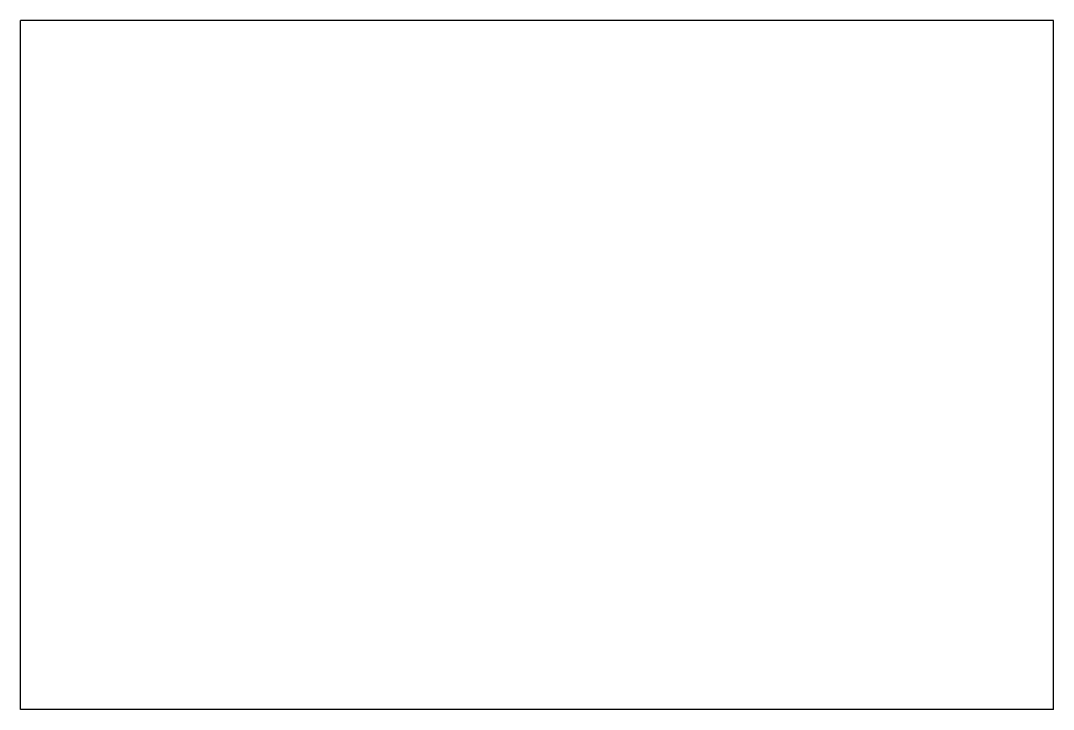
# Model space of a CAD drawing. Extents: x 115 to 121, y 16 to 20.
import ezdxf

# ---------------------------------------------------------------- set-up
doc = ezdxf.new("R2010")
doc.units = 0
doc.header["$MEASUREMENT"] = 0
doc.layers.add('VISIBLE', color=7, linetype='CONTINUOUS')

msp = doc.modelspace()

# ---------------------------------------------------------------- linework, layer by layer
at = {"layer": 'VISIBLE'}
for p, q in [((121, 20), (115, 20)), ((115, 16), (115, 20)), ((121, 16), (121, 20)), ((121, 16), (115, 16))]:
    msp.add_line(p, q, dxfattribs=at)

doc.saveas('drawing.dxf')
